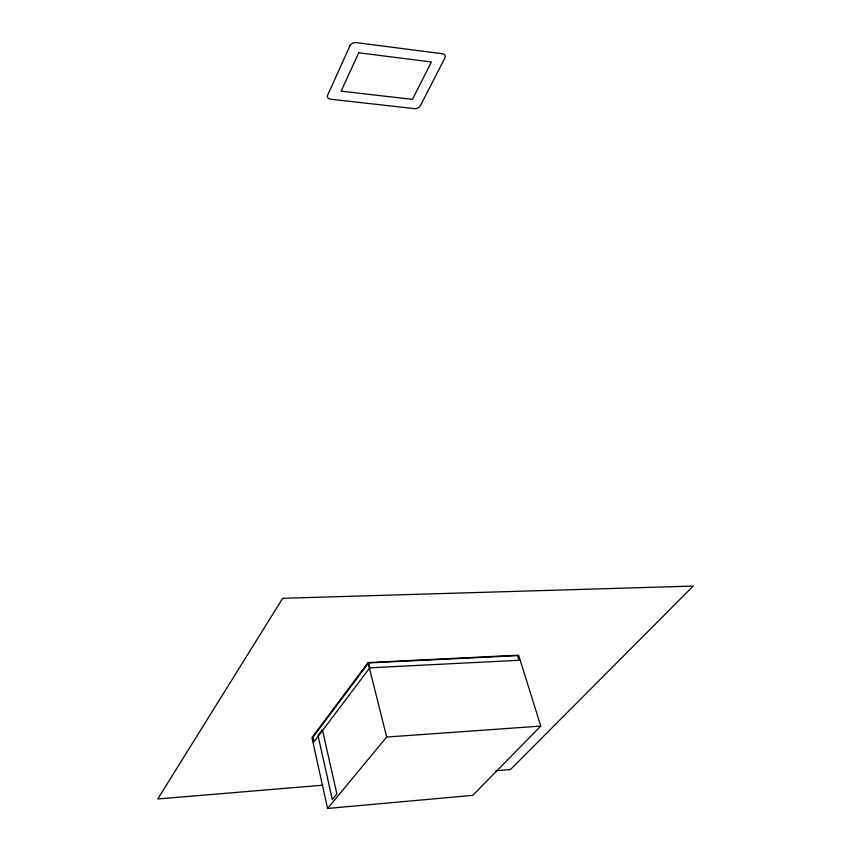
<?xml version="1.0" encoding="UTF-8"?>
<svg xmlns="http://www.w3.org/2000/svg" width="851" height="851" viewBox="0 0 851 851"><rect width="100%" height="100%" fill="white"/><g stroke="black" fill="none" stroke-linecap="round" stroke-linejoin="round"><path stroke-width="1.28" d="M368.036 662.578L311.923 737.626L327.561 808.45L472.741 795.355L540.779 726.094L518.61 655.185L368.036 662.578L386.673 737.04L327.561 808.45M368.536 662.961L312.955 737.211L313.987 741.87L369.76 667.833L518.961 660.28L517.514 655.621L368.536 662.961L369.76 667.833M322.891 785.186L157.775 798.961L282.702 598.306L693.225 586.062L510.462 769.527L495.931 770.74M386.673 737.04L540.779 726.094M349.963 45.752L327.646 95.174A4.808 3.393 -17.7 0 0 330.475 99.184L414.437 108.62A4.712 3.213 -20.6 0 0 420.373 105.694L444.924 57.953A4.872 3.404 -22.6 0 0 442.477 53.773L356.197 42.593A4.968 3.606 -19.6 0 0 349.963 45.752M358.728 52.783L341.102 91.153L412.448 99.365L431.404 61.985L358.728 52.783M322.38 729.701L318.008 735.519L332.284 799.461L336.868 793.898L322.38 729.701"/></g></svg>
